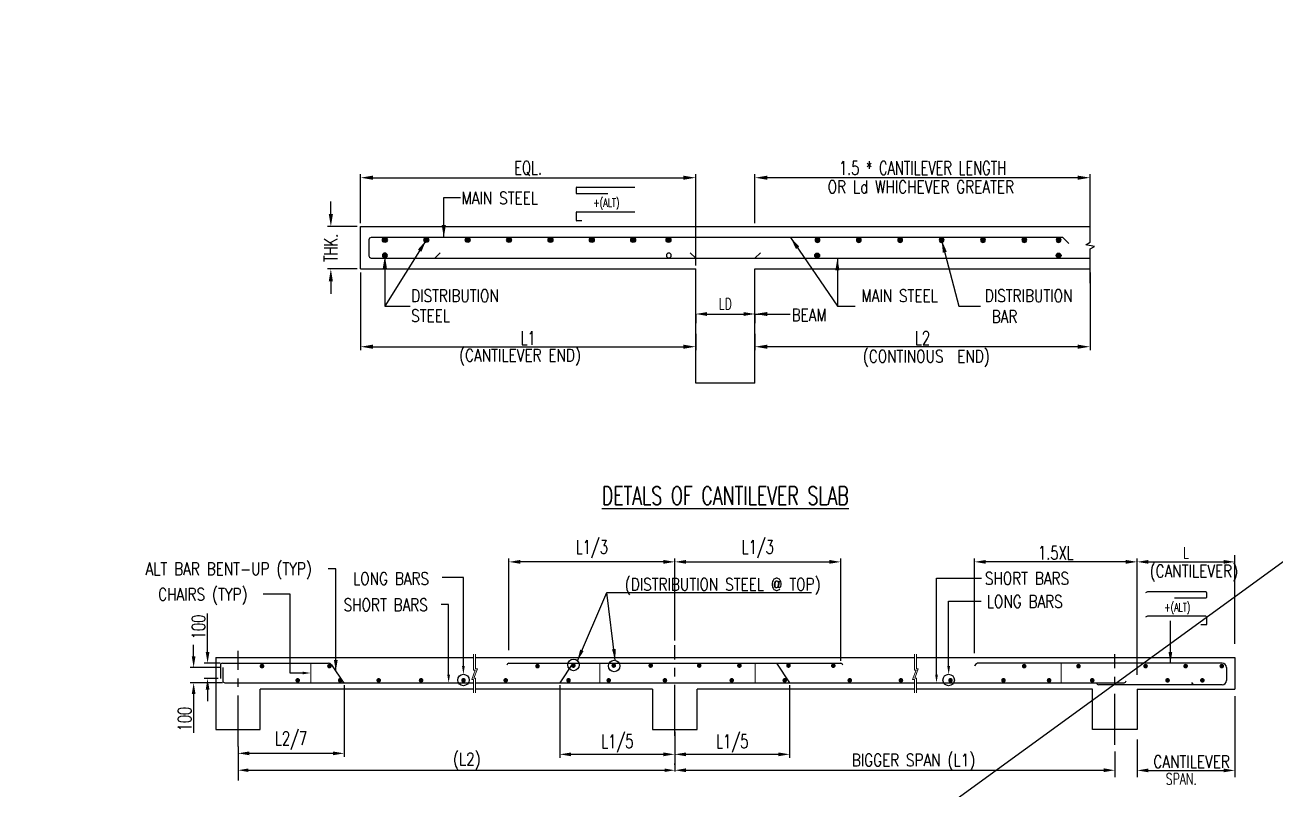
# Model space of a CAD drawing. Extents: x 489124 to 794428, y -356295 to -29813.
# Drawn here: x 567192 to 594790, y -207868 to -190999 of the extents above; entities that cross this region are included whole.
import ezdxf
from ezdxf.enums import TextEntityAlignment as Align

# ---------------------------------------------------------------- set-up
doc = ezdxf.new("R2010")
doc.units = 0
doc.header["$LTSCALE"] = 500
doc.header["$MEASUREMENT"] = 0
doc.linetypes.add('CENTER2', pattern=[1.125, 0.75, -0.125, 0.125, -0.125])
doc.layers.get('DEFPOINTS').update_dxf_attribs({"color": 4})
for name, color, linetype in [('08', 4, 'Continuous'), ('BEAM', 4, 'Continuous'), ('CENTERLINE', 8, 'CENTER2'), ('CUTOUT2', 9, 'Continuous'), ('DIM', 5, 'Continuous'), ('dimention', 7, 'Continuous'), ('DIST.', 2, 'Continuous'), ('hat', 8, 'Continuous'), ('other', 5, 'Continuous'), ('S-DIM-1', 5, 'Continuous'), ('S-SCHEDULE', 2, 'Continuous'), ('ST', 6, 'Continuous'), ('STEEL', 6, 'Continuous'), ('TXT', 4, 'Continuous')]:
    doc.layers.add(name, color=color, linetype=linetype)
for name, color, linetype, lineweight in [('hatch', 7, 'Continuous', 5), ('HEADING-TXT', 1, 'Continuous', 25), ('LINE', 253, 'Continuous', 18)]:
    doc.layers.add(name, color=color, linetype=linetype, lineweight=lineweight)
doc.styles.add('ROMANS', font='r.shx', dxfattribs={"width": 0.7, "bigfont": 'bigfont.shx'})
doc.styles.add('ROMENT', font='r.shx', dxfattribs={"bigfont": 'bigfont.shx'})
doc.dimstyles.new('5', dxfattribs={"dimtxt": 250, "dimasz": 250, "dimexe": 60, "dimexo": 60, "dimgap": 150, "dimtad": 1, "dimdec": 0, "dimlfac": 0.2, "dimzin": 0, "dimdsep": 46, "dimtxsty": 'ROMANS', "dimcen": -250, "dimclrd": 5, "dimclre": 5, "dimclrt": 4, "dimadec": 0, "dimazin": 0, "dimtfac": 1, "dimtdec": 0, "dimtix": 1, "dimtofl": 0, "dimtmove": 2, "dimatfit": 3, "dimfxl": 0, "dimtolj": 1, "dimtzin": 0, "dimarcsym": 0})
doc.dimstyles.new('Copy of INT2TIMES', dxfattribs={"dimtxt": 300, "dimasz": 275, "dimexe": 75, "dimexo": 75, "dimgap": 40, "dimtad": 1, "dimdec": 0, "dimlfac": 0.5, "dimrnd": 5, "dimzin": 0, "dimdsep": 46, "dimtxsty": 'ROMANS', "dimcen": -1, "dimclrd": 5, "dimclre": 5, "dimclrt": 4, "dimadec": 0, "dimazin": 0, "dimtfac": 1, "dimtdec": 0, "dimtix": 1, "dimtofl": 0, "dimtmove": 2, "dimatfit": 3, "dimfxl": 0, "dimtolj": 1, "dimtzin": 0, "dimarcsym": 0})
doc.dimstyles.new('Copy(2) of Standard', dxfattribs={"dimtxt": 300, "dimasz": 250, "dimexe": 75, "dimexo": 50, "dimgap": 50, "dimtad": 1, "dimdec": 0, "dimrnd": 5, "dimzin": 0, "dimdsep": 46, "dimtxsty": 'ROMANS', "dimcen": 0, "dimclrd": 5, "dimclre": 5, "dimclrt": 4, "dimadec": 0, "dimazin": 0, "dimtfac": 1, "dimtdec": 0, "dimtofl": 0, "dimtmove": 0, "dimatfit": 3, "dimfxl": 0, "dimtolj": 1, "dimtzin": 0, "dimarcsym": 0})
doc.dimstyles.new('dim100', dxfattribs={"dimtxt": 250, "dimasz": 250, "dimexe": 200, "dimexo": 200, "dimgap": 100, "dimtad": 1, "dimdec": 0, "dimzin": 0, "dimdsep": 46, "dimtxsty": 'ROMANS', "dimcen": 0, "dimclrd": 5, "dimclre": 5, "dimclrt": 4, "dimadec": 0, "dimazin": 0, "dimtfac": 1, "dimtdec": 0, "dimtix": 1, "dimtofl": 0, "dimtmove": 2, "dimatfit": 3, "dimfxl": 0, "dimtolj": 1, "dimtzin": 0, "dimlwd": -1, "dimlwe": -1, "dimarcsym": 0})
doc.dimstyles.new('INT1', dxfattribs={"dimtxt": 250, "dimasz": 250, "dimexe": 150, "dimexo": 60, "dimgap": 75, "dimtad": 1, "dimdec": 0, "dimzin": 0, "dimdsep": 46, "dimtxsty": 'ROMANS', "dimcen": -250, "dimclrd": 5, "dimclre": 5, "dimclrt": 4, "dimadec": 0, "dimazin": 0, "dimtfac": 1, "dimtdec": 0, "dimtix": 1, "dimtofl": 0, "dimtmove": 2, "dimatfit": 3, "dimfxl": 0, "dimtolj": 1, "dimtzin": 0, "dimarcsym": 0})

# ---------------------------------------------------------------- blocks, each defined once
blk = doc.blocks.new('*D846')
at = {"layer": 'DEFPOINTS', "color": 0}
for p in [(591237, -206872), (581527, -207463), (591237, -207433)]:
    blk.add_point(p, dxfattribs=at)
at = {"layer": 'DIM', "color": 5, "lineweight": -2}
for p, q in [((591237, -207022), (591237, -207583)), ((581527, -207313), (581527, -207283)), ((581777, -207433), (590987, -207433))]:
    blk.add_line(p, q, dxfattribs=at)
at = {"layer": 'DIM', "color": 5}
for points in [[(581777, -207391), (581777, -207475), (581527, -207433)], [(590987, -207391), (590987, -207475), (591237, -207433)]]:
    blk.add_solid(points, dxfattribs=at)
blk = doc.blocks.new('*D847')
at = {"layer": 'DEFPOINTS', "color": 0, "linetype": 'ByBlock'}
for p in [(585187, -202838), (581527, -204624), (585187, -205073)]:
    blk.add_point(p, dxfattribs=at)
at = {"layer": 'TXT', "color": 5, "linetype": 'ByBlock', "lineweight": -2}
for p, q in [((581527, -204574), (581527, -202763)), ((585187, -205023), (585187, -202763))]:
    blk.add_line(p, q, dxfattribs=at)
at = {"layer": 'TXT', "color": 5, "lineweight": -2}
blk.add_line((581777, -202838), (584937, -202838), dxfattribs=at)
at = {"layer": 'TXT', "color": 5, "linetype": 'ByBlock'}
for points in [[(581777, -202796), (581777, -202879), (581527, -202838)], [(584937, -202796), (584937, -202879), (585187, -202838)]]:
    blk.add_solid(points, dxfattribs=at)
at = {"layer": 'TXT', "color": 4, "linetype": 'ByBlock', "insert": (583357, -202559), "char_height": 300, "attachment_point": 5, "style": 'ROMANS'}
blk.add_mtext('\\A1;L1/3', dxfattribs=at)
blk = doc.blocks.new('*D848')
at = {"layer": 'DEFPOINTS', "color": 0}
for p in [(584060, -205505), (581527, -206535), (584060, -207082)]:
    blk.add_point(p, dxfattribs=at)
at = {"layer": 'DIM', "color": 5, "lineweight": -2}
for p, q in [((584060, -205555), (584060, -207157)), ((581527, -206585), (581527, -207157)), ((581777, -207082), (583810, -207082))]:
    blk.add_line(p, q, dxfattribs=at)
at = {"layer": 'DIM', "color": 5}
for points in [[(581777, -207041), (581777, -207124), (581527, -207082)], [(583810, -207041), (583810, -207124), (584060, -207082)]]:
    blk.add_solid(points, dxfattribs=at)
at = {"layer": 'DIM', "color": 4, "insert": (582794, -206844), "char_height": 300, "attachment_point": 5, "style": 'ROMANS'}
blk.add_mtext('\\A1;L1/5', dxfattribs=at)
blk = doc.blocks.new('*D849')
at = {"layer": 'DEFPOINTS', "color": 0}
for p in [(578990, -205505), (581527, -206535), (581527, -207082)]:
    blk.add_point(p, dxfattribs=at)
at = {"layer": 'DIM', "color": 5, "lineweight": -2}
for p, q in [((578990, -205555), (578990, -207157)), ((581527, -206585), (581527, -207157)), ((579240, -207082), (581277, -207082))]:
    blk.add_line(p, q, dxfattribs=at)
at = {"layer": 'DIM', "color": 5}
for points in [[(579240, -207041), (579240, -207124), (578990, -207082)], [(581277, -207041), (581277, -207124), (581527, -207082)]]:
    blk.add_solid(points, dxfattribs=at)
at = {"layer": 'DIM', "color": 4, "insert": (580259, -206844), "char_height": 300, "attachment_point": 5, "style": 'ROMANS'}
blk.add_mtext('\\A1;L1/5', dxfattribs=at)
blk = doc.blocks.new('*D850')
at = {"layer": 'DEFPOINTS', "color": 0}
for p in [(574233, -205505), (571891, -206904), (574233, -207060)]:
    blk.add_point(p, dxfattribs=at)
at = {"layer": 'DIM', "color": 5, "lineweight": -2}
for p, q in [((574233, -205555), (574233, -207135)), ((571891, -206954), (571891, -207135)), ((572141, -207060), (573983, -207060))]:
    blk.add_line(p, q, dxfattribs=at)
at = {"layer": 'DIM', "color": 5}
for points in [[(572141, -207019), (572141, -207102), (571891, -207060)], [(573983, -207019), (573983, -207102), (574233, -207060)]]:
    blk.add_solid(points, dxfattribs=at)
at = {"layer": 'DIM', "color": 4, "insert": (573062, -206782), "char_height": 300, "attachment_point": 5, "style": 'ROMANS'}
blk.add_mtext('\\A1;L2/7', dxfattribs=at)
blk = doc.blocks.new('*D851')
at = {"layer": 'DEFPOINTS', "color": 0, "linetype": 'ByBlock'}
for p in [(577868, -202838), (581527, -204624), (577868, -204836)]:
    blk.add_point(p, dxfattribs=at)
at = {"layer": 'TXT', "color": 5, "linetype": 'ByBlock', "lineweight": -2}
for p, q in [((577868, -204786), (577868, -202763)), ((581527, -204574), (581527, -202763))]:
    blk.add_line(p, q, dxfattribs=at)
at = {"layer": 'TXT', "color": 5, "lineweight": -2}
blk.add_line((581277, -202838), (578118, -202838), dxfattribs=at)
at = {"layer": 'TXT', "color": 5, "linetype": 'ByBlock'}
for points in [[(578118, -202796), (578118, -202879), (577868, -202838)], [(581277, -202796), (581277, -202879), (581527, -202838)]]:
    blk.add_solid(points, dxfattribs=at)
at = {"layer": 'TXT', "color": 4, "linetype": 'ByBlock', "insert": (579697, -202559), "char_height": 300, "attachment_point": 5, "style": 'ROMANS'}
blk.add_mtext('\\A1;L1/3', dxfattribs=at)
blk = doc.blocks.new('*D779')
at = {"layer": 'DEFPOINTS', "color": 0}
for p in [(593884, -205646), (591727, -206603), (593884, -207437)]:
    blk.add_point(p, dxfattribs=at)
at = {"layer": 'DIM', "color": 5, "lineweight": -2}
for p, q in [((593884, -205796), (593884, -207587)), ((591727, -206753), (591727, -207587)), ((591977, -207437), (593634, -207437))]:
    blk.add_line(p, q, dxfattribs=at)
at = {"layer": 'DIM', "color": 5}
for points in [[(591977, -207395), (591977, -207478), (591727, -207437)], [(593634, -207395), (593634, -207478), (593884, -207437)]]:
    blk.add_solid(points, dxfattribs=at)
at = {"layer": 'DIM', "color": 4, "insert": (592805, -207237), "char_height": 250, "attachment_point": 5, "style": 'ROMANS'}
blk.add_mtext('\\A1;   ', dxfattribs=at)
blk = doc.blocks.new('*D780')
at = {"layer": 'DEFPOINTS', "color": 0}
for p in [(588139, -202838), (588139, -204900), (591727, -205376)]:
    blk.add_point(p, dxfattribs=at)
at = {"layer": 'DIM', "color": 5, "lineweight": -2}
for p, q in [((588139, -204850), (588139, -202763)), ((591477, -202838), (588389, -202838)), ((591727, -205326), (591727, -202763))]:
    blk.add_line(p, q, dxfattribs=at)
at = {"layer": 'DIM', "color": 5}
for points in [[(588389, -202796), (588389, -202879), (588139, -202838)], [(591477, -202796), (591477, -202879), (591727, -202838)]]:
    blk.add_solid(points, dxfattribs=at)
at = {"layer": 'DIM', "color": 4, "insert": (589933, -202638), "char_height": 300, "attachment_point": 5, "style": 'ROMANS'}
blk.add_mtext('\\A1;1.5XL', dxfattribs=at)
blk = doc.blocks.new('*D781')
at = {"layer": 'DEFPOINTS', "color": 0}
for p in [(591727, -202838), (593884, -202838), (593884, -204799)]:
    blk.add_point(p, dxfattribs=at)
at = {"layer": 'DIM', "color": 5, "lineweight": -2}
for p, q in [((591977, -202838), (593634, -202838)), ((593884, -204649), (593884, -202688))]:
    blk.add_line(p, q, dxfattribs=at)
at = {"layer": 'DIM', "color": 5}
for points in [[(591977, -202796), (591977, -202879), (591727, -202838)], [(593634, -202796), (593634, -202879), (593884, -202838)]]:
    blk.add_solid(points, dxfattribs=at)
at = {"layer": 'DIM', "color": 4, "insert": (592805, -202638), "char_height": 250, "attachment_point": 5, "style": 'ROMANS'}
blk.add_mtext('\\A1;L', dxfattribs=at)
blk = doc.blocks.new('*D782')
at = {"layer": 'DEFPOINTS', "color": 0, "linetype": 'ByBlock'}
for p in [(571219, -205073), (571547, -205073), (571502, -205408)]:
    blk.add_point(p, dxfattribs=at)
at = {"layer": 'TXT', "color": 5, "linetype": 'ByBlock', "lineweight": -2}
for p, q in [((571219, -204823), (571219, -203973)), ((571497, -205073), (571144, -205073)), ((571452, -205408), (571144, -205408)), ((571219, -205658), (571219, -205908))]:
    blk.add_line(p, q, dxfattribs=at)
at = {"layer": 'TXT', "color": 5, "linetype": 'ByBlock'}
for points in [[(571178, -204823), (571261, -204823), (571219, -205073)], [(571178, -205658), (571261, -205658), (571219, -205408)]]:
    blk.add_solid(points, dxfattribs=at)
at = {"layer": 'TXT', "color": 4, "linetype": 'ByBlock', "insert": (571019, -204273), "char_height": 300, "attachment_point": 5, "rotation": 90, "style": 'ROMANS'}
blk.add_mtext('\\A1;100', dxfattribs=at)
blk = doc.blocks.new('*D783')
at = {"layer": 'DEFPOINTS', "color": 0}
for p in [(571554, -205170), (570912, -205505), (571599, -205505)]:
    blk.add_point(p, dxfattribs=at)
at = {"layer": 'DIM', "color": 5, "lineweight": -2}
for p, q in [((570912, -204920), (570912, -204670)), ((571504, -205170), (570837, -205170)), ((571549, -205505), (570837, -205505)), ((570912, -205755), (570912, -206605))]:
    blk.add_line(p, q, dxfattribs=at)
at = {"layer": 'DIM', "color": 5}
for points in [[(570870, -204920), (570953, -204920), (570912, -205170)], [(570870, -205755), (570953, -205755), (570912, -205505)]]:
    blk.add_solid(points, dxfattribs=at)
at = {"layer": 'DIM', "color": 4, "insert": (570712, -206305), "char_height": 300, "attachment_point": 5, "rotation": 90, "style": 'ROMANS'}
blk.add_mtext('\\A1;100', dxfattribs=at)
blk = doc.blocks.new('*D694')
at = {"layer": 'DEFPOINTS', "color": 0, "linetype": 'ByBlock'}
for p in [(573939, -195444), (574595, -195444), (574595, -196378)]:
    blk.add_point(p, dxfattribs=at)
at = {"layer": 'TXT', "color": 5, "linetype": 'ByBlock', "lineweight": -2}
for p, q in [((573939, -195169), (573939, -194894)), ((574520, -195444), (573864, -195444)), ((574520, -196378), (573864, -196378)), ((573939, -196653), (573939, -196928))]:
    blk.add_line(p, q, dxfattribs=at)
at = {"layer": 'TXT', "color": 5, "linetype": 'ByBlock'}
for points in [[(573893, -195169), (573984, -195169), (573939, -195444)], [(573893, -196653), (573984, -196653), (573939, -196378)]]:
    blk.add_solid(points, dxfattribs=at)
at = {"layer": 'TXT', "color": 4, "linetype": 'ByBlock', "insert": (573939, -195911), "char_height": 300, "attachment_point": 5, "rotation": 90, "style": 'ROMANS'}
blk.add_mtext('\\A1;THK.', dxfattribs=at)
blk = doc.blocks.new('A$C7CAC1C9F')
at = {"layer": 'DIST.'}
h = blk.add_hatch(color=2, dxfattribs=at)
edge = h.paths.add_edge_path()
edge.add_ellipse((22, 22), major_axis=(-15.9, 15.9), ratio=1, start_angle=225, end_angle=225)
at = {"layer": 'DIST.', "color": 2}
blk.add_ellipse((22, 22), major_axis=(-15.9, 15.9), ratio=1, start_param=3.926991, end_param=10.210176, dxfattribs=at)
blk = doc.blocks.new('*D864')
at = {"layer": 'DEFPOINTS', "color": 0, "linetype": 'ByBlock'}
for p in [(581988, -194366), (574595, -195444), (581988, -196378)]:
    blk.add_point(p, dxfattribs=at)
at = {"layer": 'TXT', "color": 5, "linetype": 'ByBlock', "lineweight": -2}
for p, q in [((574595, -195369), (574595, -194291)), ((581988, -196303), (581988, -194291)), ((574870, -194366), (581713, -194366))]:
    blk.add_line(p, q, dxfattribs=at)
at = {"layer": 'TXT', "color": 5, "linetype": 'ByBlock'}
for points in [[(574870, -194320), (574870, -194412), (574595, -194366)], [(581713, -194320), (581713, -194412), (581988, -194366)]]:
    blk.add_solid(points, dxfattribs=at)
at = {"layer": 'TXT', "color": 4, "linetype": 'ByBlock', "insert": (578291, -194162), "char_height": 300, "attachment_point": 5, "style": 'ROMANS'}
blk.add_mtext('\\A1;EQL.', dxfattribs=at)
blk = doc.blocks.new('*D695')
at = {"layer": 'DEFPOINTS', "color": 0, "ltscale": 2}
for p in [(574595, -196378), (581988, -197736), (581988, -198093)]:
    blk.add_point(p, dxfattribs=at)
at = {"layer": 'DIM', "color": 5, "lineweight": -2, "ltscale": 2}
for p, q in [((574595, -196453), (574595, -198168)), ((581988, -197811), (581988, -198168)), ((574870, -198093), (581713, -198093))]:
    blk.add_line(p, q, dxfattribs=at)
at = {"layer": 'DIM', "color": 5, "ltscale": 2}
for points in [[(574870, -198047), (574870, -198139), (574595, -198093)], [(581713, -198047), (581713, -198139), (581988, -198093)]]:
    blk.add_solid(points, dxfattribs=at)
at = {"layer": 'DIM', "color": 4, "ltscale": 2, "insert": (578291, -197903), "char_height": 300, "attachment_point": 5, "style": 'ROMANS'}
blk.add_mtext('\\A1;L1', dxfattribs=at)
blk = doc.blocks.new('*D696')
at = {"layer": 'DEFPOINTS', "color": 0}
for p in [(583296, -194366), (583296, -195444), (590689, -195444)]:
    blk.add_point(p, dxfattribs=at)
at = {"layer": 'TXT', "color": 5, "linetype": 'ByBlock', "lineweight": -2}
for p, q in [((583296, -195369), (583296, -194291)), ((590689, -195369), (590689, -194291)), ((590414, -194366), (583571, -194366))]:
    blk.add_line(p, q, dxfattribs=at)
at = {"layer": 'TXT', "color": 5}
for points in [[(583571, -194320), (583571, -194412), (583296, -194366)], [(590414, -194412), (590414, -194320), (590689, -194366)]]:
    blk.add_solid(points, dxfattribs=at)
at = {"layer": 'TXT', "color": 4, "insert": (586993, -194151), "char_height": 300, "attachment_point": 5, "style": 'ROMANS'}
blk.add_mtext('\\A1;{1.5 * CANTILEVER LENGTH}', dxfattribs=at)
blk = doc.blocks.new('*D697')
at = {"layer": 'DEFPOINTS', "color": 0, "ltscale": 2}
for p in [(590689, -196378), (583296, -197736), (583296, -198093)]:
    blk.add_point(p, dxfattribs=at)
at = {"layer": 'DIM', "color": 5, "lineweight": -2, "ltscale": 2}
for p, q in [((590689, -196453), (590689, -198168)), ((583296, -197811), (583296, -198168)), ((590414, -198093), (583571, -198093))]:
    blk.add_line(p, q, dxfattribs=at)
at = {"layer": 'DIM', "color": 5, "ltscale": 2}
for points in [[(583571, -198047), (583571, -198139), (583296, -198093)], [(590414, -198047), (590414, -198139), (590689, -198093)]]:
    blk.add_solid(points, dxfattribs=at)
at = {"layer": 'DIM', "color": 4, "ltscale": 2, "insert": (586993, -197903), "char_height": 300, "attachment_point": 5, "style": 'ROMANS'}
blk.add_mtext('\\A1;L2', dxfattribs=at)
blk = doc.blocks.new('*D704')
at = {"layer": 'DEFPOINTS', "color": 0}
for p in [(581988, -197174), (583296, -197174), (583296, -197372)]:
    blk.add_point(p, dxfattribs=at)
at = {"layer": 'S-DIM-1', "color": 5}
for p, q in [((581988, -197374), (581988, -197572)), ((582238, -197372), (583046, -197372)), ((583296, -197374), (583296, -197572))]:
    blk.add_line(p, q, dxfattribs=at)
for points in [[(582238, -197330), (582238, -197414), (581988, -197372)], [(583046, -197330), (583046, -197414), (583296, -197372)]]:
    blk.add_solid(points, dxfattribs=at)
at = {"layer": 'S-DIM-1', "color": 4, "insert": (582642, -197147), "char_height": 250, "attachment_point": 5, "style": 'ROMANS'}
blk.add_mtext('\\A1;LD', dxfattribs=at)

msp = doc.modelspace()

# ---------------------------------------------------------------- linework, layer by layer
at = {"layer": '08'}
for p, q in [((571400.158, -204944.963), (577085.547, -204944.963)), ((571400.158, -204944.963), (571400.158, -206534.606)), ((577132.047, -204944.963), (586812.547, -204944.963)), ((586859.047, -204944.963), (593883.798, -204944.963)), ((593883.798, -204944.963), (593883.798, -205646.277)), ((572382.661, -206534.606), (572382.661, -205646.277)), ((577085.547, -205646.277), (572382.661, -205646.277)), ((581035.755, -205646.277), (577132.047, -205646.277)), ((581035.755, -205646.277), (581035.755, -206534.606)), ((586812.547, -205646.277), (582018.258, -205646.277)), ((582018.258, -206534.606), (582018.258, -205646.277)), ((590744.095, -205646.277), (586859.047, -205646.277)), ((590744.095, -206534.606), (590744.095, -205646.277)), ((591726.598, -205646.277), (591726.598, -206534.606)), ((591726.598, -205646.277), (593883.798, -205646.277)), ((571400.158, -206534.606), (572382.661, -206534.606)), ((581035.755, -206534.606), (582018.258, -206534.606)), ((591726.598, -206534.606), (590744.095, -206534.606))]:
    msp.add_line(p, q, dxfattribs=at)
at = {"layer": 'BEAM'}
for p, q in [((574595.069, -195444.268), (590688.886, -195444.268)), ((574595.069, -196377.904), (574595.069, -195444.268)), ((574595.069, -196377.904), (581987.596, -196377.904)), ((581987.596, -198898.144), (581987.596, -196377.904)), ((583296.359, -196377.904), (590688.886, -196377.904)), ((583296.359, -198898.144), (583296.359, -196377.904)), ((583296.359, -198898.144), (581987.596, -198898.144))]:
    msp.add_line(p, q, dxfattribs=at)
at = {"layer": 'CENTERLINE', "ltscale": 3}
for p, q in [((581527.426, -206675.084), (581527.426, -204677.802)), ((571891.414, -206908.009), (571891.414, -204803.286)), ((591237.105, -206871.584), (591237.105, -204874.302))]:
    msp.add_line(p, q, dxfattribs=at)
at = {"layer": 'CUTOUT2', "linetype": 'Continuous', "elevation": 0}
msp.add_lwpolyline([(590688.879, -196694.033), (590688.895, -195937.677), (590785.961, -195881.63), (590592.679, -195843.744), (590688.895, -195785.797), (590688.873, -195102.738)], dxfattribs=at)
at = {"layer": 'DIM'}
for p, q in [((634855, -173813.5), (502279.5, -270234)), ((576863.271, -205137.038), (576863.271, -203183.37)), ((587301.795, -205324.404), (587301.795, -203194.319)), ((573040.766, -205288.961), (573040.766, -203549.446)), ((576537.891, -205324.404), (576537.891, -203776.007)), ((587568.759, -205137.038), (587568.759, -203705.041)), ((581527.426, -206922.661), (581527.426, -207463.011)), ((572117.341, -207432.926), (581301.498, -207432.926))]:
    msp.add_line(p, q, dxfattribs=at)
at = {"layer": 'DIM', "color": 5}
for p, q in [((576863.271, -203183.37), (576393.101, -203183.37)), ((587301.795, -203194.319), (588295.592, -203194.319)), ((573040.766, -203549.446), (572447.663, -203549.446)), ((576537.891, -203776.007), (576370.333, -203776.007)), ((587568.759, -203705.041), (588288.998, -203705.041)), ((573314.267, -205288.961), (573040.766, -205288.961))]:
    msp.add_line(p, q, dxfattribs=at)
at = {"layer": 'DIM'}
msp.add_solid([(581301.498, -207395.264), (581301.498, -207470.573), (581527.426, -207432.926)], dxfattribs=at)
at = {"layer": 'dimention', "color": 5, "linetype": 'ByBlock'}
msp.add_line((571891.414, -206908.009), (571891.414, -207658.842), dxfattribs=at)
at = {"layer": 'dimention', "color": 5}
for points in [[(576507.848, -205324.404), (576567.938, -205324.404), (576537.891, -205504.672)], [(576833.224, -205137.038), (576893.305, -205137.038), (576863.271, -205317.296)], [(587331.842, -205324.404), (587271.751, -205324.404), (587301.795, -205504.672)], [(587598.805, -205137.038), (587538.715, -205137.038), (587568.759, -205317.296)]]:
    msp.add_solid(points, dxfattribs=at)
at = {"layer": 'dimention', "color": 5, "linetype": 'ByBlock'}
msp.add_solid([(572117.341, -207395.264), (572117.341, -207470.573), (571891.414, -207432.926)], dxfattribs=at)
at = {"layer": 'DIST.', "color": 2, "extrusion": (0, 0, -1)}
msp.add_ellipse((581395.879, -196082.714), major_axis=(37.971, 37.971), ratio=1, dxfattribs=at)
at = {"layer": 'hat'}
for centre in [(579292.09, -205110.67), (580189.002, -205134.056), (576863.271, -205443.733), (587568.759, -205443.733)]:
    msp.add_circle(centre, 126.431, dxfattribs=at)
at = {"layer": 'hatch'}
for points in [[(577085.547, -204871.661), (577085.547, -205224.749), (577126.217, -205224.749), (577046.525, -205430.438), (577085.547, -205430.438), (577085.547, -205727.661)], [(577132.047, -204871.613), (577132.047, -205195.249), (577172.717, -205195.249), (577093.025, -205400.938), (577132.047, -205400.938), (577132.047, -205727.429)], [(586812.547, -204871.661), (586812.547, -205224.749), (586853.217, -205224.749), (586773.525, -205430.438), (586812.547, -205430.438), (586812.547, -205727.661)], [(586859.047, -204871.613), (586859.047, -205195.249), (586899.717, -205195.249), (586820.025, -205400.938), (586859.047, -205400.938), (586859.047, -205727.429)]]:
    msp.add_lwpolyline(points, dxfattribs=at)
at = {"layer": 'LINE'}
for p, q in [((573494.526, -205073.263), (573494.526, -205504.672)), ((579871.549, -205073.263), (579871.549, -205504.672)), ((583297.266, -205073.263), (583297.266, -205504.672)), ((590054.526, -205073.263), (590054.526, -205504.672))]:
    msp.add_line(p, q, dxfattribs=at)
at = {"layer": 'other'}
msp.add_solid([(573314.267, -205258.93), (573314.267, -205319.008), (573494.526, -205288.961)], dxfattribs=at)
at = {"layer": 'ST'}
for p, q in [((579349.736, -194590.392), (579349.736, -194702.073)), ((579364.662, -194575.455), (580646.586, -194575.455)), ((579364.662, -194717.01), (580051.627, -194717.01)), ((579364.662, -195118.396), (580646.586, -195118.396)), ((579349.736, -195133.331), (579349.736, -195299.524)), ((579354.103, -195310.083), (579472.666, -195310.083)), ((591959.08, -203495.178), (591909.308, -203517.841)), ((593241.004, -203495.178), (591959.08, -203495.178)), ((593241.004, -203636.733), (592554.039, -203636.733)), ((593255.929, -203510.115), (593255.929, -203621.796)), ((591959.08, -204038.12), (591909.308, -204060.791)), ((593241.004, -204038.12), (591959.08, -204038.12)), ((593251.562, -204229.806), (593133, -204229.806)), ((593255.929, -204053.054), (593255.929, -204219.247)), ((571501.766, -205118.327), (571501.766, -205408.153)), ((571546.831, -205073.263), (573887.893, -205073.263)), ((571554.054, -205169.776), (571554.054, -205459.602)), ((573950.238, -205106.43), (574222.087, -205509.858)), ((577867.627, -205073.263), (585186.568, -205073.263)), ((579280.765, -205073.263), (578990.068, -205504.672)), ((583769.26, -205073.263), (584059.965, -205504.672)), ((592579.101, -205073.263), (588199.02, -205073.263)), ((593604.618, -205073.263), (589224.537, -205073.263)), ((593701.18, -205169.837), (593701.18, -205450.942)), ((571599.118, -205504.672), (577085.547, -205504.672)), ((577132.047, -205504.672), (586812.547, -205504.672)), ((586859.047, -205504.672), (591439.661, -205504.672)), ((593604.618, -205547.508), (590879.587, -205547.508)), ((592969.358, -205547.508), (592931, -205495.5))]:
    msp.add_line(p, q, dxfattribs=at)
at = {"layer": 'ST', "const_width": 50.698}
for points in [[(572394.59, -205136.907, 1), (572445.281, -205136.907, 1)], [(573882.342, -205136.907, 1), (573933.034, -205136.907, 1)], [(578471.954, -205136.907, 1), (578522.646, -205136.907, 1)], [(579264.016, -205124.973, 1), (579314.717, -205124.973, 1)], [(580155.167, -205124.473, 1), (580205.859, -205124.473, 1)], [(580970.58, -205124.473, 1), (581021.272, -205124.473, 1)], [(582091.185, -205124.473, -1), (582040.493, -205124.473, -1)], [(582977.836, -205124.973, -1), (582927.135, -205124.973, -1)], [(584060.336, -205124.973, -1), (584009.635, -205124.973, -1)], [(584998.723, -205127.473, 1), (585049.414, -205127.473, 1)], [(589261.101, -205136.907, -1), (589210.401, -205136.907, -1)], [(590458.971, -205136.907, -1), (590408.279, -205136.907, -1)], [(591938.55, -205136.907, -1), (591887.858, -205136.907, -1)], [(592822.464, -205136.907, -1), (592771.76, -205136.907, -1)], [(593619.896, -205136.907, -1), (593569.196, -205136.907, -1)], [(573182.078, -205450.304, 1), (573232.769, -205450.304, 1)], [(574169.858, -205450.304, -1), (574119.155, -205450.304, -1)], [(575020.109, -205450.304, -1), (574969.406, -205450.304, -1)], [(575955.386, -205450.304, -1), (575904.682, -205450.304, -1)], [(576890.662, -205450.304, -1), (576839.958, -205450.304, -1)], [(577771.692, -205450.304, 1), (577822.384, -205450.304, 1)], [(579157.32, -205450.304, 1), (579208.012, -205450.304, 1)], [(580044.465, -205450.304, 1), (580095.165, -205450.304, 1)], [(581283.434, -205450.304, 1), (581334.126, -205450.304, 1)], [(582758.175, -205450.304, 1), (582808.867, -205450.304, 1)], [(583927.597, -205450.304, 1), (583978.288, -205450.304, 1)], [(585362.106, -205450.304, 1), (585412.798, -205450.304, 1)], [(586490.095, -205450.304, 1), (586540.787, -205450.304, 1)], [(587584.276, -205450.304, 1), (587634.968, -205450.304, 1)], [(588753.03, -205450.304, 1), (588803.722, -205450.304, 1)], [(589759.973, -205450.304, 1), (589810.676, -205450.304, 1)], [(590711.136, -205450.304, 1), (590761.827, -205450.304, 1)], [(592373.261, -205450.304, 1), (592423.953, -205450.304, 1)], [(593141.875, -205450.304, 1), (593192.569, -205450.304, 1)]]:
    msp.add_lwpolyline(points, format="xyb", close=True, dxfattribs=at)
at = {"layer": 'ST'}
for centre, radius, start, end in [((579364.662, -194590.392), 14.932, 90, 180), ((579364.662, -194702.073), 14.932, 180, 270), ((579364.662, -195133.331), 14.932, 90, 180), ((579364.662, -195299.524), 14.932, 180, 270), ((593241.004, -203510.115), 14.932, 0, 90), ((593241.004, -203621.796), 14.932, 270, 0), ((593241.004, -204053.054), 14.932, 0, 90), ((593241.004, -204219.247), 14.932, 270, 0), ((571546.831, -205118.327), 45.065, 90, 180), ((573887.893, -205148.441), 75.177, 33.9737701, 90), ((577867.627, -205118.336), 45.065, 90, 180), ((585186.568, -205118.336), 45.065, 0, 90), ((588255.711, -205185.958), 125.155, 115.7893095, 159.0733367), ((593604.618, -205169.837), 96.567, 0, 90), ((571599.118, -205459.602), 45.065, 180, 270), ((590879.587, -205502.444), 45.065, 180, 270), ((591439.661, -205459.602), 45.065, 270, 0), ((593604.618, -205450.942), 96.567, 270, 0)]:
    msp.add_arc(centre, radius, start, end, dxfattribs=at)
at = {"layer": 'STEEL', "linetype": 'ByBlock', "ltscale": 6}
for p, q in [((590085.323, -195685.512), (590218.658, -195816.142)), ((574830.687, -196136.659), (583296.359, -196136.659)), ((576230.852, -196136.659), (576348.954, -196023.883)), ((581987.596, -196136.659), (581869.494, -196023.883)), ((583296.359, -196136.659), (583414.461, -196023.883))]:
    msp.add_line(p, q, dxfattribs=at)
at = {"layer": 'STEEL', "linetype": 'ByBlock', "ltscale": 6, "elevation": 0}
msp.add_lwpolyline([(590085.323, -195685.512), (574830.687, -195685.512, 0.414213562), (574779.576, -195736.623), (574779.576, -196085.548, 0.414213562), (574830.687, -196136.659), (578843.852, -196136.659)], format="xyb", dxfattribs=at)
msp.add_lwpolyline([(581987.596, -196136.659), (590688.886, -196136.659)], dxfattribs=at)

# ---------------------------------------------------------------- block references
at = {"layer": 'DIST.', "yscale": 2.386602669954299}
for p, xscale, zscale, rotation in [((575183.92, -195792.935), 2.386602669954299, 2.386602669954299, 90), ((576096.959, -195792.935), 2.386602669954299, 2.386602669954299, 90), ((576096.959, -195792.935), 2.386602669954299, 2.386602669954299, 90), ((577009.999, -195792.935), 2.386602669954299, 2.386602669954299, 90), ((577009.999, -195792.935), 2.386602669954299, 2.386602669954299, 90), ((577923.038, -195792.935), 2.386602669954299, 2.386602669954299, 90), ((578836.077, -195792.935), 2.386602669954299, 2.386602669954299, 90), ((579749.117, -195792.935), 2.386602669954299, 2.386602669954299, 90), ((580662.156, -195792.935), 2.386602669954299, 2.386602669954299, 90), ((581441.656, -195792.935), 2.386602669954299, 2.386602669954299, 90), ((584621.799, -195792.935), -2.386602669954299, 2.386602666666667, 270), ((585534.838, -195792.935), -2.386602669954299, 2.386602666666667, 270), ((586447.878, -195792.935), -2.386602669954299, 2.386602666666667, 270), ((587360.917, -195792.935), -2.386602669954299, 2.386602666666667, 270), ((588273.957, -195792.935), -2.386602669954299, 2.386602666666667, 270), ((588273.957, -195792.935), -2.386602669954299, 2.386602666666667, 270), ((589186.996, -195792.935), -2.386602669954299, 2.386602666666667, 270), ((589186.996, -195792.935), -2.386602669954299, 2.386602666666667, 270), ((589942.187, -195792.935), -2.386602669954299, 2.386602666666667, 270), ((575183.92, -196030.369), -2.386602669954299, 2.386602666666667, 90), ((584616.687, -196030.369), 2.386602669954299, 2.386602669954299, 270), ((589942.187, -196030.369), 2.386602669954299, 2.386602669954299, 270)]:
    msp.add_blockref('A$C7CAC1C9F', p, dxfattribs=dict(at, xscale=xscale, zscale=zscale, rotation=rotation))

# ---------------------------------------------------------------- texts
at = {"layer": 'HEADING-TXT', "color": 6, "style": 'ROMANS', "width": 0.7}
msp.add_text('%%UDETALS OF CANTILEVER SLAB', height=400, dxfattribs=at).set_placement((582641.978, -201377.64), align=Align.MIDDLE_CENTER)
at = {"layer": 'S-SCHEDULE', "color": 4, "style": 'ROMANS', "width": 0.7}
for p in [(580017, -194931), (592611.418, -203850.723)]:
    msp.add_text('+(ALT)', height=183.3333, dxfattribs=at).set_placement(p, align=Align.MIDDLE)
msp.add_text(' SPAN. ', height=250, dxfattribs=at).set_placement((592240.731, -207625.698), align=Align.MIDDLE_LEFT)
at = {"layer": 'TXT', "style": 'ROMENT', "width": 0.8}
msp.add_text('OR Ld WHICHEVER GREATER', height=275, dxfattribs=at).set_placement((584899.226, -194705.978))
at = {"layer": 'TXT', "linetype": 'ByBlock', "style": 'ROMANS', "width": 0.8}
for s, p in [('MAIN STEEL', (576821.837, -194950.48)), ('DISTRIBUTION', (575710.775, -197106.095)), ('MAIN STEEL', (585643.313, -197106.095)), ('DISTRIBUTION', (588366.861, -197106.095)), ('STEEL', (575710.775, -197545.803)), ('BEAM', (584104.767, -197530.234)), (' BAR', (588366.861, -197564.815)), ('(CANTILEVER END)', (576766.781, -198419.179)), ('(CONTINOUS  END)', (585674.029, -198442.089))]:
    msp.add_text(s, height=275, dxfattribs=at).set_placement(p)
for s, p in [('ALT BAR BENT-UP (TYP)', (571684.475, -203010.342)), ('(DISTRIBUTION STEEL @ TOP)', (582582.051, -203352.884)), (' (L2)', (576861.775, -207204.333)), ('BIGGER SPAN (L1)', (586793.275, -207228.546))]:
    msp.add_text(s, height=275, dxfattribs=at).set_placement(p, align=Align.MIDDLE)
for s, p in [('(CANTILEVER)', (592002.8, -203041.126)), ('LONG BARS', (574426.73, -203207.102)), ('SHORT BARS', (588368.318, -203201.923)), ('CHAIRS (TYP)', (570127.757, -203553.216)), ('SHORT BARS', (574220.246, -203784.38)), ('LONG BARS', (588407.027, -203711.595)), ('CANTILEVER  ', (592084.544, -207244.04))]:
    msp.add_text(s, height=275, dxfattribs=at).set_placement(p, align=Align.MIDDLE_LEFT)

# ---------------------------------------------------------------- dimensions: what is measured, and where the dimension line sits
at = {"layer": 'DIM', "ltscale": 2}
dim = msp.add_linear_dim(base=(581987.596, -198092.919), p1=(574595.069, -196377.904), p2=(581987.596, -197735.658), text='L1', dimstyle='Copy of INT2TIMES', dxfattribs=at)
dim.commit()
dim.dimension.update_dxf_attribs({"geometry": '*D695', "text_midpoint": (578291.333, -197902.919)})
dim = msp.add_linear_dim(base=(583296.359, -198092.919), p1=(590688.886, -196377.904), p2=(583296.359, -197735.658), angle=180, text='L2', dimstyle='Copy of INT2TIMES', dxfattribs=at)
dim.commit()
dim.dimension.update_dxf_attribs({"geometry": '*D697', "text_midpoint": (586992.623, -197902.919)})
at = {"layer": 'DIM'}
for base, p1, p2, text, dimstyle, override, picture, middle in [((588138.814, -202837.636), (591726.598, -205375.661), (588138.814, -204899.661), '1.5XL', 'Copy(2) of Standard', {"dimfxl": 60}, '*D780', (589932.706, -202637.636)), ((593883.798, -202837.636), (591726.598, -202837.636), (593883.798, -204798.661), 'L', 'INT1', {"dimexo": 150, "dimlfac": 0.25}, '*D781', (592805.198, -202637.636)), ((574232.992, -207060.369), (571891.414, -206904.292), (574232.992, -205504.672), 'L2/7', 'Copy(2) of Standard', {"dimfxl": 60}, '*D850', (573062.203, -206781.798)), ((581527.426, -207082.311), (578990.068, -205504.672), (581527.426, -206534.606), 'L1/5', 'Copy(2) of Standard', {"dimgap": 10, "dimfxl": 60}, '*D849', (580258.747, -206843.739)), ((584059.965, -207082.311), (581527.426, -206534.606), (584059.965, -205504.672), 'L1/5', 'Copy(2) of Standard', {"dimgap": 10, "dimfxl": 60}, '*D848', (582793.696, -206843.739)), ((593883.798, -207436.548), (591726.598, -206603.172), (593883.798, -205646.277), '   ', 'INT1', {"dimexo": 150, "dimlfac": 0.25}, '*D779', (592805.198, -207236.548)), ((591237.105, -207432.926), (581527.426, -207463.011), (591237.105, -206871.584), ' ', 'INT1', {"dimexo": 150, "dimlfac": 0.25}, '*D846', (586382.265, -207432.926))]:
    dim = msp.add_linear_dim(base=base, p1=p1, p2=p2, text=text, dimstyle=dimstyle, override=override, dxfattribs=at)
    dim.commit()
    dim.dimension.update_dxf_attribs({"geometry": picture, "text_midpoint": middle})
dim = msp.add_linear_dim(base=(570911.568, -205504.667), p1=(571554.054, -205169.776), p2=(571599.118, -205504.667), angle=90, text='100', dimstyle='Copy(2) of Standard', dxfattribs=at)
dim.commit()
dim.dimension.update_dxf_attribs({"geometry": '*D783', "text_midpoint": (570711.568, -206304.667)})
at = {"layer": 'S-DIM-1'}
dim = msp.add_linear_dim(base=(583296.359, -197371.863), p1=(581987.596, -197173.675), p2=(583296.359, -197173.675), text='LD', dimstyle='dim100', override={"dimarcsym": 1}, dxfattribs=at)
dim.commit()
dim.dimension.update_dxf_attribs({"geometry": '*D704', "text_midpoint": (582641.978, -197146.863)})
at = {"layer": 'TXT', "linetype": 'ByBlock'}
for base, p1, p2, angle, text, picture, middle in [((583296.359, -194365.922), (590688.886, -195444.268), (583296.359, -195444.268), 180, '{1.5 * CANTILEVER LENGTH}', '*D696', (586992.623, -194150.922)), ((573938.545, -195444.268), (574595.069, -196377.904), (574595.069, -195444.268), 90, 'THK.', '*D694', (573938.545, -195911.086))]:
    dim = msp.add_linear_dim(base=base, p1=p1, p2=p2, angle=angle, text=text, dimstyle='Copy of INT2TIMES', dxfattribs=at)
    dim.commit()
    dim.dimension.update_dxf_attribs({"geometry": picture, "text_midpoint": middle, "dimtype": 160})
dim = msp.add_linear_dim(base=(581987.596, -194365.922), p1=(574595.069, -195444.268), p2=(581987.596, -196377.904), text='EQL.', dimstyle='Copy of INT2TIMES', dxfattribs=at)
dim.commit()
dim.dimension.update_dxf_attribs({"geometry": '*D864', "text_midpoint": (578291.333, -194161.637)})
for base, p2, picture, middle in [((577867.627, -202837.636), (577867.627, -204836.161), '*D851', (579697.314, -202559.065)), ((585186.568, -202837.636), (585186.568, -205073.263), '*D847', (583356.785, -202559.065))]:
    dim = msp.add_linear_dim(base=base, p1=(581527.002, -204623.578), p2=p2, text='L1/3', dimstyle='Copy(2) of Standard', override={"dimfxl": 60}, dxfattribs=at)
    dim.commit()
    dim.dimension.update_dxf_attribs({"geometry": picture, "text_midpoint": middle})
dim = msp.add_linear_dim(base=(571219.45, -205073.263), p1=(571501.766, -205408.153), p2=(571546.831, -205073.263), angle=90, text='100', dimstyle='Copy(2) of Standard', dxfattribs=at)
dim.commit()
dim.dimension.update_dxf_attribs({"geometry": '*D782', "text_midpoint": (571019.45, -204273.263)})

# ---------------------------------------------------------------- leaders
at = {"layer": 'DIM', "ltscale": 2}
for points in [[(576430.889, -195685.512), (576430.889, -194803.739), (576801.98, -194803.739)], [(576043.261, -195742.649), (575130.221, -197197.955), (575690.918, -197197.955)], [(584081.669, -195685.512), (585114.996, -197197.955)], [(587414.616, -195742.649), (587795.213, -197197.955), (588273.375, -197197.955)], [(575130.221, -196087.474), (575130.221, -197197.955), (575690.918, -197197.955)], [(585114.996, -196136.659), (585114.996, -197197.955), (585509.537, -197197.955)], [(583296.359, -197371.863), (584071.895, -197371.863)]]:
    msp.add_leader(points, dimstyle='Copy of INT2TIMES', dxfattribs=at)
at = {"layer": 'DIM'}
msp.add_leader([(574048.086, -205251.639), (574048.086, -202994.888), (573881.568, -202994.888)], dimstyle='Copy(2) of Standard', override={"dimgap": 10, "dimtad": 0, "dimfxl": 60}, dxfattribs=at)
at = {"layer": 'DIM', "color": 5}
for points in [[(579378.726, -205018.588), (580028.649, -203510.237), (584543.139, -203510.237)], [(580213.411, -205010.003), (580028.649, -203510.237)]]:
    msp.add_leader(points, dimstyle='5', dxfattribs=at)
at = {"layer": 'dimention', "linetype": 'Continuous'}
msp.add_leader([(592461.137, -205073.263), (592461.137, -204331.878), (592461.137, -204141.195)], dimstyle='5', dxfattribs=at)

doc.saveas('drawing.dxf')
